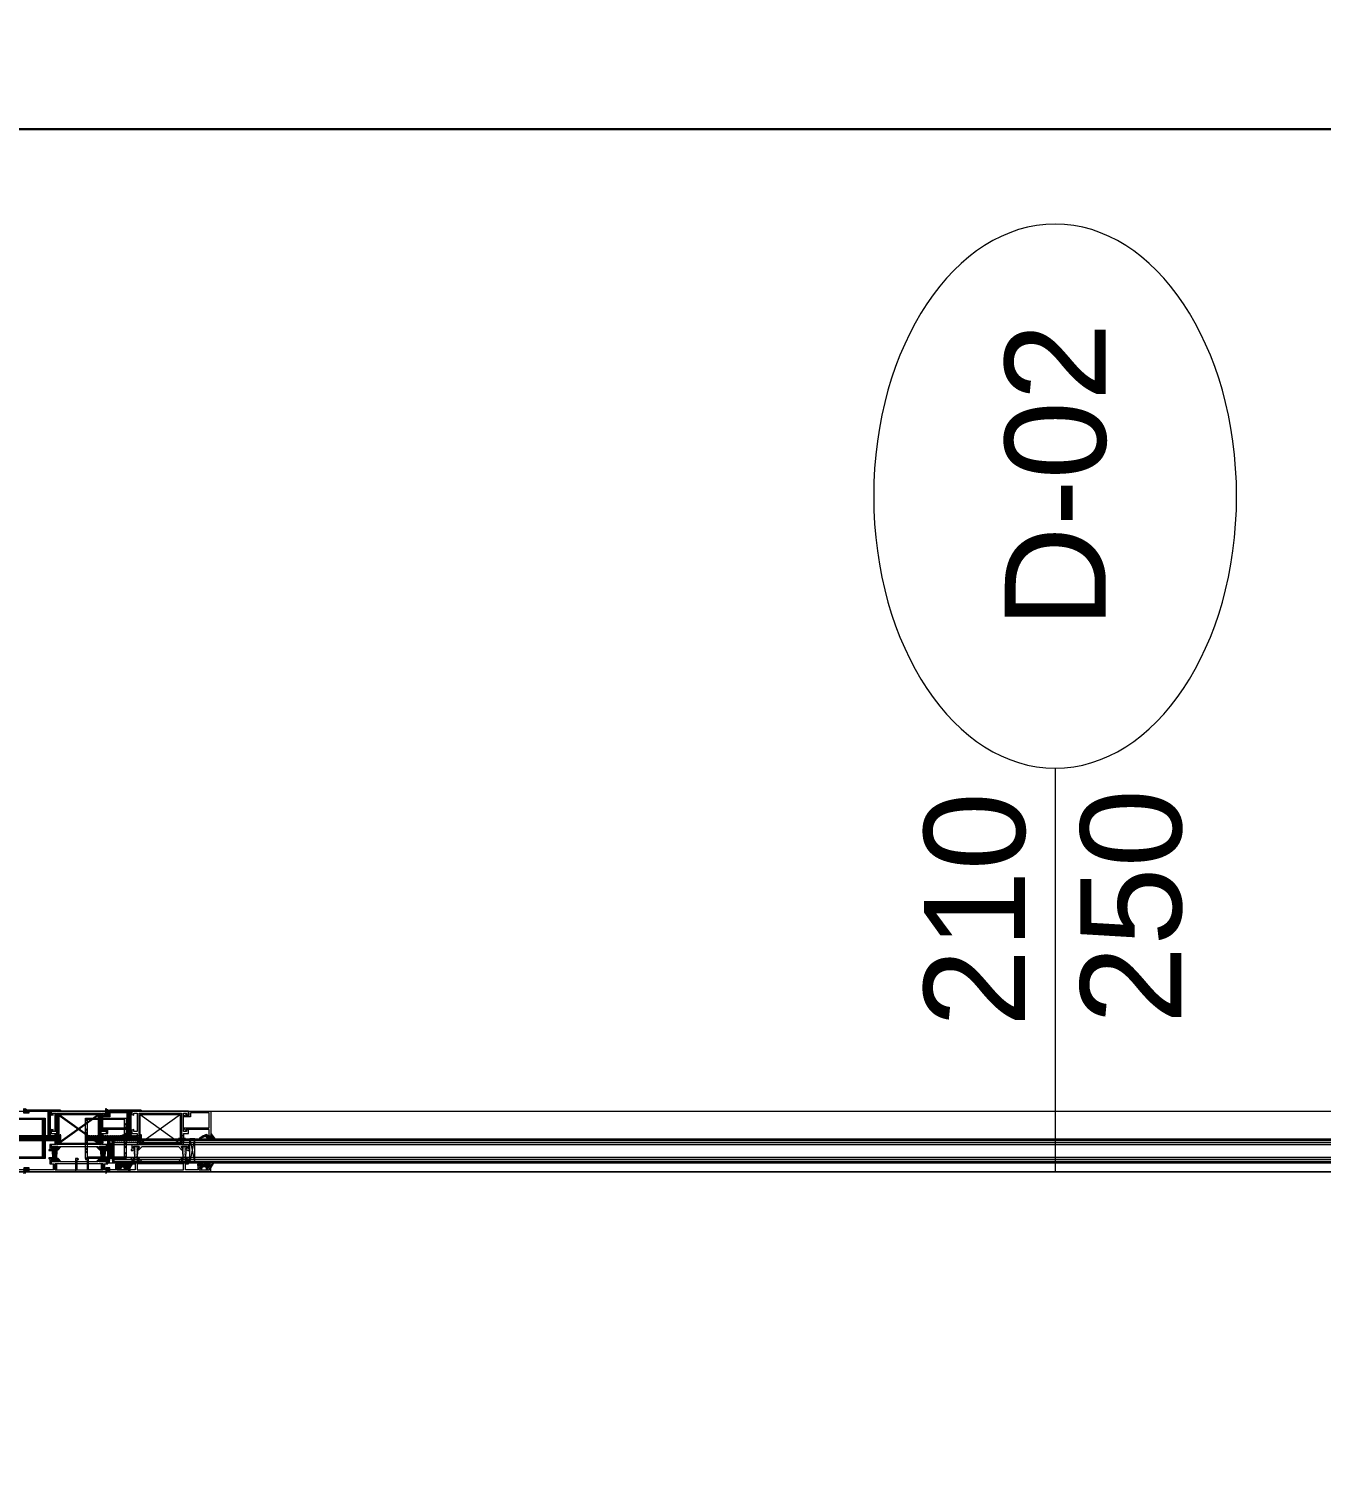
# Model space of a CAD drawing. Extents: x -1133 to 23780, y -1311 to 8245.
# Drawn here: x 20501 to 20629, y 2336.3 to 2478.3 of the extents above; entities that cross this region are included whole.
import ezdxf
from ezdxf.enums import TextEntityAlignment as Align

# ---------------------------------------------------------------- set-up
doc = ezdxf.new("R2010")
doc.units = 0
doc.header["$MEASUREMENT"] = 0
doc.linetypes.add('HIDDEN', pattern=[0.375, 0.25, -0.125])
doc.layers.get('0').update_dxf_attribs({"color": 9, "lineweight": 9})
for name, color, linetype, lineweight in [('06C', 9, 'Continuous', 9), ('06D', 9, 'Continuous', 9), ('09', 9, 'Continuous', 9), ('10', 9, 'Continuous', 9), ('15', 9, 'Continuous', 9), ('22', 8, 'Continuous', 9), ('35', 9, 'Continuous', 9), ('40B', 9, 'Continuous', 9), ('E-KABLO', 7, 'Continuous', 30), ('INCE', 9, 'Continuous', 9)]:
    doc.layers.add(name, color=color, linetype=linetype, lineweight=lineweight)
doc.styles.add('Arial', font='arial.ttf', dxfattribs={"height": 2.5})
pattern_1 = [(45, (-385.5235, -15.094166), (-0.0176776695, 0.0530330086), [0, -0.05])]

# ---------------------------------------------------------------- blocks, each defined once
blk = doc.blocks.new('0_doorno')
blk.add_lwpolyline([(4.5, 0), (12.5, 0)])
blk.add_ellipse((-0.891, 0), major_axis=(-5.391, 0), ratio=0.666667)
at = {"style": 'Arial'}
blk.add_attdef('YUKSEKLIK', text='', height=2, dxfattribs=at).set_placement((5, 12.3), align=Align.TOP_LEFT)
blk.add_attdef('KAPINO', text='', height=2, dxfattribs=at).set_placement((0, 0), align=Align.MIDDLE)
blk.add_attdef('GENISLIK', text='', height=2, dxfattribs=at).set_placement((5, -3.789), align=Align.BOTTOM_LEFT)
blk = doc.blocks.new('KAPI KODLARI ÇATI KATI')
at = {"layer": '22'}
ref = blk.add_blockref('0_doorno', (20602.65, 2427.5), dxfattribs=dict(at, xscale=-5, yscale=5, zscale=5, rotation=90))
ref.add_attrib('KAPINO', 'D-02', dxfattribs={"layer": '0', "height": 10, "rotation": 90, "style": 'Arial'}).set_placement((20602.66, 2434.01), align=Align.MIDDLE)
ref.add_attrib('GENISLIK', '210', dxfattribs={"layer": '0', "height": 10, "rotation": 90, "style": 'Arial'}).set_placement((20602.65, 2379.33), align=Align.BOTTOM_LEFT)
ref.add_attrib('YUKSEKLIK', '250', dxfattribs={"layer": '0', "height": 10, "rotation": 90, "style": 'Arial'}).set_placement((20605.15, 2379.63), align=Align.TOP_LEFT)
blk = doc.blocks.new('p-civi')
at = {"layer": 'INCE', "linetype": 'HIDDEN'}
for p, q in [((0.06, 0.6), (0, 0.52)), ((13.11, 0.52), (0, 0.52)), ((0, 0.52), (0, -0.52)), ((0.06, 0.6), (12.97, 0.6)), ((0.06, 0.6), (0.06, -0.6)), ((12.97, 0.6), (13.11, 0.52)), ((13.11, -0.52), (0, -0.52)), ((0.06, -0.6), (0, -0.52)), ((12.97, -0.6), (0.06, -0.6)), ((12.97, -0.6), (13.11, -0.52))]:
    blk.add_line(p, q, dxfattribs=at)
at = {"layer": 'INCE'}
for p, q in [((0.06, -0.38), (0.19, 0.6)), ((0.23, -0.6), (0.39, 0.6)), ((0.43, -0.6), (0.59, 0.6)), ((0.64, -0.6), (0.8, 0.6)), ((0.84, -0.6), (1, 0.6)), ((1.04, -0.6), (1.2, 0.6)), ((1.24, -0.6), (1.4, 0.6)), ((1.44, -0.6), (1.6, 0.6)), ((1.64, -0.6), (1.8, 0.6)), ((1.85, -0.6), (2.01, 0.6)), ((2.05, -0.6), (2.21, 0.6)), ((2.25, -0.6), (2.41, 0.6)), ((2.45, -0.6), (2.61, 0.6)), ((2.65, -0.6), (2.81, 0.6)), ((2.88, -0.6), (3.04, 0.6)), ((3.08, -0.6), (3.24, 0.6)), ((3.29, -0.6), (3.45, 0.6)), ((3.49, -0.6), (3.65, 0.6)), ((3.69, -0.6), (3.85, 0.6)), ((3.89, -0.6), (4.05, 0.6)), ((4.09, -0.6), (4.25, 0.6)), ((4.3, -0.6), (4.46, 0.6)), ((4.5, -0.6), (4.66, 0.6)), ((4.7, -0.6), (4.86, 0.6)), ((4.93, -0.6), (5.09, 0.6)), ((5.13, -0.6), (5.29, 0.6)), ((5.3, -0.6), (5.46, 0.6)), ((5.51, -0.6), (5.67, 0.6)), ((5.71, -0.6), (5.87, 0.6)), ((5.91, -0.6), (6.07, 0.6)), ((6.11, -0.6), (6.27, 0.6)), ((6.31, -0.6), (6.47, 0.6)), ((6.51, -0.6), (6.68, 0.6)), ((6.72, -0.6), (6.88, 0.6)), ((6.92, -0.6), (7.08, 0.6)), ((7.12, -0.6), (7.28, 0.6)), ((7.32, -0.6), (7.48, 0.6)), ((7.52, -0.6), (7.68, 0.6)), ((7.76, -0.6), (7.92, 0.6)), ((7.96, -0.6), (8.12, 0.6)), ((8.16, -0.6), (8.32, 0.6)), ((8.39, -0.6), (8.55, 0.6)), ((8.59, -0.6), (8.75, 0.6)), ((8.79, -0.6), (8.95, 0.6)), ((8.99, -0.6), (9.15, 0.6)), ((9.19, -0.6), (9.35, 0.6)), ((9.39, -0.6), (9.55, 0.6)), ((9.59, -0.6), (9.75, 0.6)), ((9.79, -0.6), (9.95, 0.6)), ((9.99, -0.6), (10.15, 0.6)), ((10.2, -0.6), (10.36, 0.6)), ((10.4, -0.6), (10.56, 0.6)), ((10.6, -0.6), (10.76, 0.6)), ((10.8, -0.6), (10.96, 0.6)), ((11, -0.6), (11.16, 0.6)), ((11.2, -0.6), (11.36, 0.6)), ((11.4, -0.6), (11.56, 0.6)), ((11.63, -0.6), (11.79, 0.6)), ((11.83, -0.6), (11.99, 0.6)), ((12.01, -0.6), (12.17, 0.6)), ((12.21, -0.6), (12.37, 0.6)), ((12.41, -0.6), (12.57, 0.6)), ((12.61, -0.6), (12.77, 0.6)), ((12.81, -0.6), (12.97, 0.6)), ((12.97, 0.6), (13.11, 0.52)), ((13.11, 0.52), (12.97, 0.6)), ((13.11, 0.52), (13.21, 0.52)), ((13.62, 0.89), (13.21, 0.52)), ((13.21, -0.52), (13.21, 0.52)), ((13.62, 0.88), (13.62, -0.89)), ((13.62, 0.88), (13.62, 0.88)), ((13.7, 0.64), (13.7, -0.79)), ((13.11, -0.52), (13.21, -0.52)), ((13.62, -0.89), (13.21, -0.52)), ((13.62, -0.89), (13.68, -0.89))]:
    blk.add_line(p, q, dxfattribs=at)
blk = doc.blocks.new('*X151')
for p, q in [((1, 6.3), (1.3, 6.6)), ((3.8, 3.3), (1.2, 5.9)), ((1.6, 5.1), (2.3, 5.9)), ((2.2, 4), (3.3, 5)), ((2.9, 2.9), (4.9, 4.9)), ((3.7, 1.9), (3.8, 2)), ((5.3, 3.5), (3.9, 4.9)), ((4.8, 5.8), (4.1, 6.6)), ((4.2, 5.9), (4.8, 6.6)), ((5.3, 3.5), (6.7, 4.9)), ((5.7, 5.7), (6.5, 6.5)), ((8.4, 2.2), (5.7, 4.9)), ((6.8, 5.6), (5.9, 6.5)), ((7.8, 1), (6.5, 2.3)), ((6.7, 1.4), (10.4, 5.1)), ((6.8, 3.3), (8.4, 4.9)), ((7.2, 0.1), (7.8, 0.7)), ((7.3, 5.5), (8.2, 6.4)), ((9.5, 2.9), (7.5, 4.9)), ((8.8, 5.3), (7.7, 6.4)), ((8.8, 5.3), (9.6, 6)), ((11.4, 2.8), (9.1, 5.1)), ((10.1, 3), (12, 4.9)), ((14.1, 1.8), (11, 4.9)), ((11.8, 5.9), (11.1, 6.6)), ((11.3, 6), (11.9, 6.6)), ((11.5, 2.7), (13.7, 4.9)), ((12.4, 1.8), (13.8, 3.2)), ((13.6, 0.6), (12.6, 1.6)), ((12.8, 5.8), (13.6, 6.5)), ((14.2, 3.5), (12.8, 4.9)), ((12.8, 0.5), (14, 1.6)), ((13.8, 5.7), (12.9, 6.6)), ((14.1, 3.5), (16.5, 5.9)), ((14.4, 5.6), (15.3, 6.5)), ((15.8, 3.6), (14.5, 4.9)), ((16.7, 4.5), (14.7, 6.5)), ((16.1, 3.7), (16.6, 4.2))]:
    blk.add_line(p, q)
blk = doc.blocks.new('*X150')
for p, q in [((0.6, 14.7), (1.1, 15.2)), ((4.5, 11.4), (0.8, 15.2)), ((1, 13.3), (2.1, 14.5)), ((1.3, 0.4), (0.9, 0.9)), ((3.3, 10.8), (1, 13.1)), ((1, 1), (3.1, 3.1)), ((1.1, 8.1), (1.6, 8.6)), ((1.3, 11.9), (3.2, 13.8)), ((2, 1.5), (1.5, 2.1)), ((1.6, 10.4), (4.2, 13)), ((4.5, 7.9), (1.6, 10.8)), ((1.9, 8.9), (3.3, 10.4)), ((1.9, 7.2), (3.6, 8.9)), ((4.5, 6.1), (1.9, 8.7)), ((2.7, 2.6), (2, 3.3)), ((4, 4.8), (2.5, 6.4)), ((2.5, 4.3), (4.6, 6.3)), ((2.6, 6.1), (4.4, 8)), ((3.4, 3.6), (2.6, 4.5)), ((4.3, 11.4), (5.2, 12.2))]:
    blk.add_line(p, q)
blk = doc.blocks.new('p-dograma izo1')
at = {"layer": '10'}
for p, q in [((-69.9, -3.3), (-29.9, -3.3)), ((-29.9, -3.3), (-69.9, -32.1)), ((-69.9, -3.3), (-29.9, -32.1)), ((-69.9, -32.1), (-69.9, -3.3)), ((-29.9, -32.1), (-29.9, -3.3)), ((-24.9, -27), (-31.8, -27)), ((-26.9, -24.5), (-28.9, -24.5)), ((-26.9, -22.5), (-26.9, -31.5)), ((-29.9, -32.1), (-69.9, -32.1)), ((-26.9, -29.5), (-28.9, -29.5))]:
    blk.add_line(p, q, dxfattribs=at)
at = {"layer": '10', "linetype": 'ByBlock'}
blk.add_line((-28.9, -2.1), (-28.9, -30), dxfattribs=at)
at = {"layer": '10'}
blk.add_lwpolyline([(-72.9, -30), (-72.9, -33.1), (-77.9, -33.1), (-77.9, -36.6), (-77.6, -37.1), (-78.7, -38.2, 0.198912), (-78.8, -38.4), (-78.8, -38.9, 0.414214), (-78.6, -39.1), (-77.3, -39.1, 0.198912), (-77.1, -39), (-76.4, -38.3), (-76, -38.3, 0.198912), (-75.8, -38.2), (-75.4, -37.8), (-75.4, -37.6), (-76.4, -36.6), (-76.4, -35.6), (-76.4, -35.6, -1), (-76.4, -35.1), (-70.6, -35.1), (-72.1, -37.6), (-72.1, -37.8), (-71.9, -38.2, 0.267949), (-71.7, -38.3), (-71.2, -38.3), (-71, -38.2), (-67.9, -35.1), (-31.9, -35.1), (-28.7, -38.2), (-28.6, -38.3), (-28.1, -38.3, 0.267949), (-27.9, -38.2), (-27.7, -37.8), (-27.7, -37.6), (-29.1, -35.1), (-23.3, -35.1, -1), (-23.3, -35.6), (-23.4, -35.6), (-23.4, -36.6), (-24.4, -37.6), (-24.4, -37.8), (-23.9, -38.2, 0.198912), (-23.8, -38.3), (-23.4, -38.3), (-22.6, -39, 0.198912), (-22.5, -39.1), (-21.2, -39.1, 0.414214), (-21, -38.9), (-21, -38.4, 0.198912), (-21, -38.2), (-22.2, -37.1), (-21.9, -36.6), (-21.9, -33.1), (-26.9, -33.1), (-26.9, -22.1), (-21.9, -22.1), (-21.9, -18.8), (-23.9, -18.1), (-23.8, -18.1), (-23.9, -18.1), (-23.9, -20.1), (-26.9, -20.1), (-26.9, -2.1), (-23.9, -2.1), (-23.9, -4.1), (-21.9, -3.4), (-21.9, -0.1), (-77.9, -0.1), (-77.9, -3.4), (-75.9, -4.1), (-75.9, -2.1), (-72.9, -2.1), (-72.9, -20.1), (-75.9, -20.1), (-75.9, -18.1), (-77.9, -18.8), (-77.9, -22.1), (-72.9, -22.1), (-72.9, -24)], format="xyb", dxfattribs=at)
for points in [[(-70.9, -24.6), (-70.9, -2.1), (-53.4, -2.1), (-28.9, -2.1)], [(-28.9, -30), (-28.9, -33.1), (-70.9, -33.1), (-70.9, -29.5)]]:
    blk.add_lwpolyline(points, dxfattribs=at)
blk.add_lwpolyline([(-26.9, -16.9, -0.414214), (-26.4, -16.4), (-1.4, -16.4), (-1.4, -1.5), (-19.9, -1.5), (-19.9, -5.7), (-26.1, -5.7, -0.414214), (-26.6, -5.2), (-26.6, -4.7), (-24.6, -3.3), (-24.1, -4.2), (-21.4, -4.2), (-21.4, -1.6), (-21.9, -1.6), (-21.9, -0.1), (0.1, -0.1), (0.1, -24.6), (-1.4, -24.6), (-1.4, -18), (-24.1, -18), (-24.1, -19), (-26.9, -17.2)], format="xyb", close=True, dxfattribs=at)
blk = doc.blocks.new('p-izo kapı kenar profili')
at = {"layer": '06D'}
h = blk.add_hatch(dxfattribs=at)
h.set_pattern_fill('DOTS', color=256, scale=0.8, angle=45, style=0)
h.set_pattern_definition(pattern_1)
h.paths.add_polyline_path([(0.26, -4.83), (0.16, -5), (0.66, -5), (0.56, -4.83), (0.56, -4.25), (0.56, -3.67), (0.66, -3.5), (0.16, -3.5), (0.26, -3.67), (0.26, -4.25)])
h = blk.add_hatch(dxfattribs=at)
h.set_pattern_fill('DOTS', color=256, scale=0.8, angle=45, style=0)
h.set_pattern_definition(pattern_1)
h.paths.add_polyline_path([(5.03, -4.25), (5.03, -4.83), (4.93, -5), (5.43, -5), (5.33, -4.83), (5.33, -4.25), (5.33, -3.67), (5.43, -3.5), (4.93, -3.5), (5.03, -3.67)])
at = {"layer": '09'}
h = blk.add_hatch(dxfattribs=at)
h.set_pattern_fill('ANSI31', color=256, scale=0.75, style=0)
h.set_pattern_definition([(45, (-0.12092, -6), (-0.0662913, 0.0662913), [])])
h.paths.add_polyline_path([(7.79, -6), (7.79, -5.61), (7.78, -5.61), (7.77, -5.6), (7.77, -5.45), (7.55, -5.45, 0.414214), (7.49, -5.51), (7.49, -5.57), (7.64, -5.57), (7.64, -5.82), (6.64, -5.82), (6.64, -5.57), (6.79, -5.57), (6.79, -5.51, 0.414214), (6.73, -5.45), (6.49, -5.45), (6.49, -5.8), (5.29, -5.8), (5.29, -5.2), (5.59, -5.2), (5.59, -4.85), (5.56, -4.8), (5.67, -4.69, 0.198912), (5.68, -4.67), (5.68, -4.62, 0.414214), (5.66, -4.6), (5.53, -4.6, 0.198912), (5.51, -4.61), (5.44, -4.68), (5.4, -4.68, 0.198912), (5.38, -4.69), (5.34, -4.73), (5.34, -4.75), (5.44, -4.85), (5.44, -4.95), (5.44, -4.95, -1), (5.44, -5), (4.85, -5), (5, -4.75), (5, -4.73), (4.98, -4.69, 0.267949), (4.96, -4.68), (4.91, -4.68), (4.89, -4.69), (4.58, -5), (2.81, -5), (0.98, -5), (0.66, -4.69), (0.65, -4.68), (0.6, -4.68, 0.267949), (0.58, -4.69), (0.56, -4.72), (0.56, -4.76), (0.7, -5), (0.11, -5, -1), (0.11, -4.95), (0.12, -4.95), (0.12, -4.85), (0.22, -4.75), (0.22, -4.73), (0.17, -4.69, 0.198912), (0.16, -4.68), (0.12, -4.68), (0.04, -4.61, 0.198912), (0.03, -4.6), (-0.1, -4.6, 0.414214), (-0.12, -4.62), (-0.12, -4.67, 0.198912), (-0.12, -4.69), (0, -4.8), (-0.03, -4.85), (-0.03, -5.2), (0.29, -5.2), (0.29, -5.8), (0, -5.8), (0, -6), (2.42, -6), (2.81, -6)], flags=17)
h.paths.add_polyline_path([(7.79, -6), (7.79, -5.45), (7.55, -5.45, 0.414214), (7.49, -5.51), (7.49, -5.57), (7.64, -5.57), (7.64, -5.82), (6.64, -5.82), (6.64, -5.57), (6.79, -5.57), (6.79, -5.51, 0.414214), (6.73, -5.45), (6.49, -5.45), (6.49, -5.8), (5.29, -5.8), (5.29, -5.2), (5.59, -5.2), (5.59, -4.85), (5.56, -4.8), (5.67, -4.69, 0.198912), (5.68, -4.67), (5.68, -4.62, 0.414214), (5.66, -4.6), (5.53, -4.6, 0.198912), (5.51, -4.61), (5.44, -4.68), (5.4, -4.68, 0.198912), (5.38, -4.69), (5.34, -4.73), (5.34, -4.75), (5.44, -4.85), (5.44, -4.95), (5.44, -4.95, -1), (5.44, -5), (4.85, -5), (5, -4.75), (5, -4.73), (4.98, -4.69, 0.267949), (4.96, -4.68), (4.91, -4.68), (4.89, -4.69), (4.58, -5), (2.81, -5), (0.98, -5), (0.66, -4.69), (0.65, -4.68), (0.6, -4.68, 0.267949), (0.58, -4.69), (0.56, -4.73), (0.56, -4.75), (0.7, -5), (0.11, -5, -1), (0.11, -4.95), (0.12, -4.95), (0.12, -4.85), (0.22, -4.75), (0.22, -4.73), (0.17, -4.69, 0.198912), (0.16, -4.68), (0.12, -4.68), (0.04, -4.61, 0.198912), (0.03, -4.6), (-0.1, -4.6, 0.414214), (-0.12, -4.62), (-0.12, -4.67, 0.198912), (-0.12, -4.69), (0, -4.8), (-0.03, -4.85), (-0.03, -5.2), (0.29, -5.2), (0.29, -5.8), (0, -5.8), (0, -6), (2.42, -6), (2.81, -6)], flags=17)
at = {"layer": '06D'}
for p, q in [((0.16, -3.5), (0.26, -3.67)), ((0.66, -3.5), (0.16, -3.5)), ((0.26, -4.25), (0.26, -3.67)), ((0.26, -4.25), (0.26, -4.83)), ((0.66, -3.5), (0.56, -3.67)), ((0.56, -3.67), (0.56, -4.25)), ((0.56, -4.83), (0.56, -4.25)), ((4.93, -3.5), (5.03, -3.67)), ((5.43, -3.5), (4.93, -3.5)), ((5.03, -4.25), (5.03, -3.67)), ((5.03, -4.25), (5.03, -4.83)), ((5.43, -3.5), (5.33, -3.67)), ((5.33, -3.67), (5.33, -4.25)), ((5.33, -4.83), (5.33, -4.25)), ((0.16, -5), (0.26, -4.83)), ((0.66, -5), (0.16, -5)), ((0.66, -5), (0.56, -4.83)), ((4.93, -5), (5.03, -4.83)), ((5.43, -5), (4.93, -5)), ((5.43, -5), (5.33, -4.83)), ((6.63, -5.25), (6.61, -5.27)), ((6.61, -5.27), (6.61, -5.29)), ((6.61, -5.29), (6.62, -5.31)), ((6.62, -5.31), (6.64, -5.31)), ((7.01, -5.21), (6.63, -5.25)), ((6.64, -5.31), (7.1, -5.31)), ((6.79, -5.45), (6.64, -5.45)), ((6.79, -5.57), (6.74, -5.57)), ((6.74, -5.57), (6.84, -5.8)), ((6.79, -5.57), (6.79, -5.45)), ((7.05, -5.2), (7.01, -5.21)), ((7.1, -5.31), (7.12, -5.3)), ((7.12, -5.3), (7.13, -5.29)), ((7.13, -5.29), (7.15, -5.27)), ((7.15, -5.27), (7.16, -5.25)), ((7.16, -5.25), (7.17, -5.22)), ((7.17, -5.22), (7.19, -5.21)), ((7.19, -5.21), (7.22, -5.19)), ((7.27, -5.28), (7.26, -5.3)), ((7.26, -5.3), (7.27, -5.31)), ((7.3, -5.26), (7.27, -5.28)), ((7.27, -5.31), (7.83, -5.31)), ((7.7, -5.22), (7.3, -5.26)), ((7.52, -5.57), (7.45, -5.8)), ((7.47, -5.57), (7.47, -5.45)), ((7.47, -5.45), (7.77, -5.45)), ((7.47, -5.57), (7.52, -5.57)), ((7.74, -5.21), (7.7, -5.22)), ((7.77, -5.2), (7.74, -5.21)), ((7.77, -5.45), (7.77, -5.6)), ((7.77, -5.6), (7.78, -5.61)), ((7.78, -5.61), (7.8, -5.61)), ((7.8, -5.61), (7.82, -5.59)), ((7.82, -5.59), (8.08, -5.16)), ((7.83, -5.31), (8, -5.16)), ((6.84, -5.8), (6.86, -5.81)), ((6.86, -5.81), (6.87, -5.81)), ((6.87, -5.81), (6.89, -5.79)), ((7.41, -5.8), (7.39, -5.79)), ((7.43, -5.81), (7.41, -5.8)), ((7.45, -5.8), (7.43, -5.81))]:
    blk.add_line(p, q, dxfattribs=at)
blk.add_lwpolyline([(7.46, -2.33), (7.36, -2.31), (7.2, -2.35), (7.04, -2.43), (6.71, -2.65), (6.67, -2.69), (6.69, -2.71), (6.71, -2.71), (7.12, -2.52), (7.22, -2.51), (7.34, -2.54), (7.39, -2.59), (7.44, -2.62), (7.48, -2.67), (7.52, -2.7), (7.57, -2.72), (7.59, -2.7), (7.57, -2.67), (7.54, -2.64), (7.53, -2.61), (7.54, -2.59), (7.65, -2.61), (7.79, -2.63), (7.93, -2.67), (8.09, -2.7), (8.14, -2.72), (8.17, -2.72), (8.19, -2.7), (8.19, -2.67), (8.17, -2.63), (7.87, -2.23), (7.81, -2.23), (7.81, -2.45), (7.59, -2.45), (7.49, -2.36), (7.48, -2.35)], close=True, dxfattribs=at)
for centre, radius, start, end in [((6.64, -5.3), 0.15, 90, 270), ((7.14, -5.75), 0.253, 351.4886, 188.5114)]:
    blk.add_arc(centre, radius, start, end, dxfattribs=at)
at = {"layer": '09'}
for points in [[(0.5, -2.4), (0.7, -2.45)], [(0.7, -2.94), (0.5, -2.99)]]:
    blk.add_lwpolyline(points, dxfattribs=at)
at = {"layer": '10'}
for p, q in [((5.73, -5.14), (6.23, -2.74)), ((5.73, -2.74), (6.23, -5.14)), ((5.73, -5.14), (5.73, -2.74)), ((6.23, -2.74), (5.73, -2.74)), ((6.23, -5.14), (6.23, -2.74)), ((6.23, -5.14), (5.73, -5.14))]:
    blk.add_line(p, q, dxfattribs=at)
for points in [[(0.92, 0.12), (0.92, 0), (0.92, 0.12), (-2.2, 0.12), (-2.2, 0), (-0.2, 0), (-0.2, -2.38), (-0.08, -2.38), (-0.08, 0), (0.92, 0)], [(2.44, -5.2), (0.51, -5.2), (0.51, -5.8), (2.44, -5.8), (2.83, -5.8), (5.11, -5.8), (5.11, -5.2), (2.83, -5.2)]]:
    blk.add_lwpolyline(points, close=True, dxfattribs=at)
blk.add_lwpolyline([(-5.35, -4.67), (-5.59, -4.67), (-5.59, -6), (-0.2, -6), (2.44, -6), (2.83, -6), (7.81, -6), (7.81, -5.45), (7.57, -5.45, 0.414214), (7.51, -5.51), (7.51, -5.57), (7.66, -5.57), (7.66, -5.82), (6.66, -5.82), (6.66, -5.57), (6.81, -5.57), (6.81, -5.51, 0.414214), (6.75, -5.45), (6.51, -5.45), (6.51, -5.8), (5.31, -5.8), (5.31, -5.2), (5.61, -5.2), (5.61, -4.85), (5.58, -4.8), (5.69, -4.69, 0.198912), (5.7, -4.67), (5.7, -4.62, 0.414214), (5.68, -4.6), (5.55, -4.6, 0.198912), (5.53, -4.61), (5.46, -4.68), (5.42, -4.68, 0.198912), (5.4, -4.69), (5.36, -4.73), (5.36, -4.75), (5.46, -4.85), (5.46, -4.95), (5.47, -4.95, -1), (5.47, -5), (4.88, -5), (5.02, -4.75), (5.02, -4.73), (5, -4.69, 0.267949), (4.98, -4.68), (4.93, -4.68), (4.91, -4.69), (4.6, -5), (2.83, -5), (1, -5), (0.69, -4.69), (0.67, -4.68), (0.62, -4.68, 0.267949), (0.6, -4.69), (0.58, -4.73), (0.58, -4.75), (0.73, -5), (0.14, -5, -1), (0.14, -4.95), (0.14, -4.95), (0.14, -4.85), (0.24, -4.75), (0.24, -4.73), (0.2, -4.69, 0.198912), (0.18, -4.68), (0.14, -4.68), (0.07, -4.61, 0.198912), (0.05, -4.6), (-0.08, -4.6, 0.414214), (-0.1, -4.62), (-0.1, -4.67, 0.198912), (-0.09, -4.69), (0.02, -4.8), (-0.01, -4.85), (-0.01, -5.2), (0.31, -5.2), (0.31, -5.8), (-0.2, -5.8), (-4.29, -5.8), (-4.29, -4.67), (-4.53, -4.67, 0.414214), (-4.59, -4.73), (-4.59, -4.79), (-4.44, -4.79), (-4.44, -5.82), (-5.44, -5.82), (-5.44, -4.79), (-5.29, -4.79), (-5.29, -4.73)], format="xyb", close=True, dxfattribs=at)
at = {"layer": '06D', "extrusion": (0, 0, -1), "xscale": 0.1, "yscale": 0.1, "zscale": -0.1, "rotation": 90}
blk.add_blockref('*X150', (-6.67, -2.78), dxfattribs=at)
at = {"layer": '06D', "extrusion": (0, 0, -1), "xscale": 0.1, "yscale": 0.1, "zscale": -0.1}
blk.add_blockref('*X151', (-8.17, -5.8), dxfattribs=at)
at = {"layer": '09', "xscale": 0.1, "yscale": 0.1, "zscale": 0.1}
blk.add_blockref('p-dograma izo1', (7.79, 0.01), dxfattribs=at)
blk = doc.blocks.new('p-ısı yalıtımlı doğrama')
at = {"layer": '10'}
h = blk.add_hatch(dxfattribs=at)
h.set_pattern_fill('ANSI32', color=256, scale=1.5, angle=189, style=0)
h.set_pattern_definition([(126, (0.8328, 3.20004), (0.45507, 0.33063), []), (126, (0.5709, 3.2415), (0.45507, 0.33063), [])])
h.paths.add_polyline_path([(1.98, 2.05), (5.68, 2.05), (5.68, -1.65), (1.98, -1.65)], flags=16)
h.paths.add_polyline_path([(1.83, 2.2), (1.83, -1.8), (5.83, -1.8), (5.83, 2.2)])
at = {"layer": 'INCE'}
h = blk.add_hatch(dxfattribs=at)
h.set_pattern_fill('ANSI37', color=256, scale=0.64, angle=189, style=0)
h.set_pattern_definition([(54, (727.92843, -232.15538), (-0.0647213595, 0.04702282), []), (144, (727.92843, -232.15538), (-0.04702282, -0.0647213595), [])])
edge = h.paths.add_edge_path()
edge.add_line((3.83, 3.13), (3.83, 3.68))
edge.add_arc((4.08, 3.72), 0.246, 189.0242, 309.6487)
edge.add_line((4.23, 3.53), (4.23, 3.13))
edge.add_line((4.23, 3.13), (3.83, 3.13))
h = blk.add_hatch(dxfattribs=at)
h.set_pattern_fill('ANSI37', color=256, scale=0.64, angle=189, style=0)
h.set_pattern_definition([(306, (727.91843, 233.08852), (-0.0647213595, -0.04702282), []), (216, (727.91843, 233.08852), (-0.04702282, 0.0647213595), [])])
edge = h.paths.add_edge_path()
edge.add_line((3.83, -2.27), (3.83, -2.74))
edge.add_arc((4.12, -2.9), 0.325, 431.054, 511.2399, ccw=False)
edge.add_line((4.22, -2.59), (4.22, -2.27))
edge.add_line((4.22, -2.27), (3.83, -2.27))
at = {"layer": '10'}
for points in [[(1.83, 2.2), (1.83, 2.2, 4.557572), (1.83, 2.2), (1.83, -1.8, 6.895317), (1.83, -1.8), (1.83, -1.8), (5.83, -1.8), (5.83, 2.2), (1.83, 2.2)], [(1.98, 2.05), (5.68, 2.05), (5.68, -1.65), (1.98, -1.65), (1.98, 2.05, -4.556435), (1.98, 2.05)]]:
    blk.add_lwpolyline(points, format="xyb", close=True, dxfattribs=at)
at = {"layer": 'INCE'}
for points in [[(4.23, 3.53), (4.23, 3.13), (3.83, 3.13), (3.83, 3.68, 0.580989), (4.23, 3.53)], [(4.22, -2.59), (4.22, -2.27), (3.83, -2.27), (3.83, -2.74, -0.364889), (4.22, -2.59)]]:
    blk.add_lwpolyline(points, format="xyb", dxfattribs=at)
at = {"xscale": -1, "rotation": 180}
blk.add_blockref('p-izo kapı kenar profili', (6.42, -2.47), dxfattribs=at)
at = {"layer": '09', "xscale": 0.4, "yscale": 0.4, "zscale": 0.4}
blk.add_blockref('p-civi', (1.89, 0.2), dxfattribs=at)
blk = doc.blocks.new('*U174')
at = {"layer": '09'}
h = blk.add_hatch(dxfattribs=at)
h.set_pattern_fill('_USER', color=256, scale=0.2, style=0, pattern_type=0)
h.set_pattern_definition([(0, (187.36, -0.4), (0, -0.2), [])])
h.paths.add_polyline_path([(0, -0.6), (187.36, -0.6), (187.36, 0), (0, 0)])
h = blk.add_hatch(dxfattribs=at)
h.set_pattern_fill('_USER', color=256, scale=0.2, style=0, pattern_type=0)
h.set_pattern_definition([(0, (187.36, -2.1), (0, -0.2), [])])
h.paths.add_polyline_path([(0, -2.4), (187.36, -2.4), (187.36, -1.8), (0, -1.8)])
at = {"layer": '15'}
for points in [[(0, -0.6), (187.36, -0.6), (187.36, 0), (0, 0)], [(0, -2.4), (187.36, -2.4), (187.36, -1.8), (0, -1.8)]]:
    blk.add_lwpolyline(points, close=True, dxfattribs=at)
blk = doc.blocks.new('k-p-02')
at = {"layer": '06C'}
for points in [[(-607.27, 0.67), (-422.44, 0.67)], [(-422.44, -5.33), (-607.26, -5.33)]]:
    blk.add_lwpolyline(points, dxfattribs=at)
at = {"xscale": -1, "rotation": 180}
for name, p in [('p-ısı yalıtımlı doğrama', (-620.83, -1.8)), ('*U174', (-608.18, -4.47))]:
    blk.add_blockref(name, p, dxfattribs=at)
blk = doc.blocks.new('ÇATI KATI PLANI')
at = {"layer": '40B'}
for points in [[(19790, 2617.5), (20097.5, 2617.5), (20105, 2617.5), (20105, 2825), (21877.5, 2825), (21877.5, 2365), (19797.5, 2365), (19790, 2365), (19790, 2617.5)], [(19790, 2365), (19790, 1840), (20467.48, 1840), (20467.5, 325), (21852.5, 325), (21852.5, 2365)]]:
    blk.add_lwpolyline(points, close=True, dxfattribs=at)
blk.add_blockref('k-p-02', (21117.5, 2370.33))

msp = doc.modelspace()

# ---------------------------------------------------------------- linework, layer by layer
at = {"layer": '35'}
for points in [[(19799.5, 2371), (21815.5, 2371), (21815.5, 2447), (21889.5, 2447), (21889.5, 2553), (21865.5, 2553), (21865.5, 2743), (21815.5, 2743), (21815.5, 2803), (20189.5, 2803)], [(20497.5, 2365), (21117.5, 2364.94), (21117.5, 2348), (21122.5, 2348), (21122.5, 2350), (21192.5, 2350), (21192.5, 2348), (21197.5, 2348), (21197.5, 2365), (21817.5, 2365), (21817.5, 2365), (21822.5, 2365), (21822.5, 2365), (21832.5, 2365), (21832.5, 2268.97), (21845.75, 2268.98), (21846, 2268.98), (21846, 2089.15), (21832.5, 2089.15), (21832.5, 1014), (22607.5, 1014), (22607.5, 335)]]:
    msp.add_lwpolyline(points, dxfattribs=at)
at = {"layer": 'E-KABLO', "color": 5, "linetype": 'Continuous'}
msp.add_line((20084.78, 2468.31), (21777.53, 2468.31), dxfattribs=at)

# ---------------------------------------------------------------- block references
for name, p in [('ÇATI KATI PLANI', (0, 0)), ('k-p-02', (21117.63, 2370.33)), ('k-p-02', (21125.63, 2370.33))]:
    msp.add_blockref(name, p)
at = {"layer": '22'}
msp.add_blockref('KAPI KODLARI ÇATI KATI', (0, 0), dxfattribs=at)

doc.saveas('drawing.dxf')
